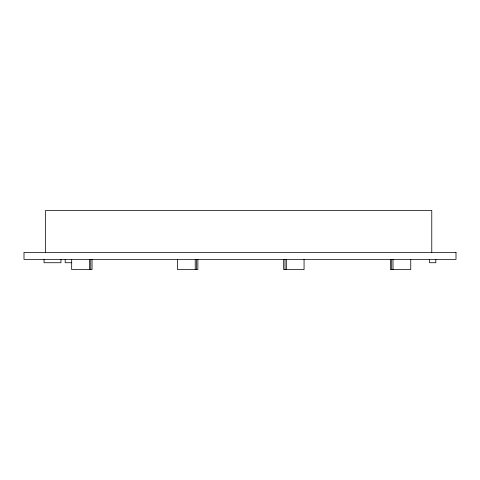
<?xml version="1.0" encoding="UTF-8"?>
<svg xmlns="http://www.w3.org/2000/svg" width="480" height="480" viewBox="0 0 480 480"><rect width="100%" height="100%" fill="white"/><g stroke="black" fill="none" stroke-linecap="round" stroke-linejoin="round"><path stroke-width="0.72" d="M71.808 262.728L65.196 262.728L65.196 259.422M435.822 259.422L435.822 262.728L429.552 262.728L429.552 259.422M431.772 252.36L431.772 210.426L45.57 210.426L45.57 252.36M410.748 259.422L410.748 269.574L390.36 269.574L390.36 259.422M393.012 259.422L393.012 269.574M391.686 259.422L391.686 269.574M304.062 259.422L304.062 269.574L283.68 269.574L283.68 259.422M286.326 259.422L286.326 269.574M285.006 259.422L285.006 269.574M197.874 259.422L197.874 269.574L177.492 269.574L177.492 259.422M196.548 259.422L196.548 269.574M195.228 259.422L195.228 269.574M92.052 259.422L92.052 269.574L71.67 269.574L71.67 259.422M90.732 259.422L90.732 269.574M89.406 259.422L89.406 269.574M60.954 259.422L60.954 262.728L44.052 262.728L44.052 259.422M456 252.36L24 252.36L24 259.422L456 259.422L456 252.36"/></g></svg>
